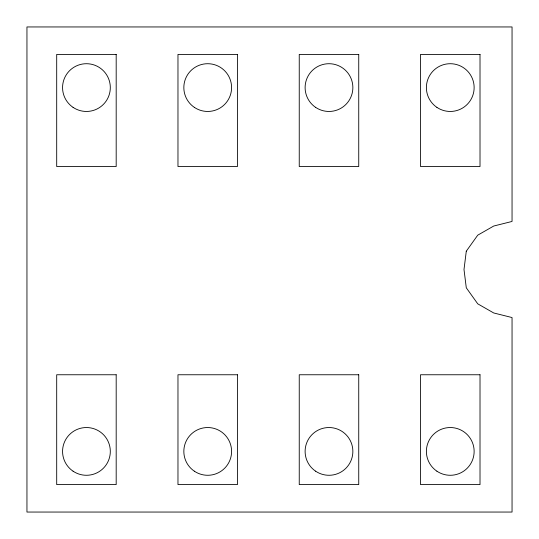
<?xml version="1.0" encoding="UTF-8"?>
<svg xmlns="http://www.w3.org/2000/svg" width="539" height="539" viewBox="0 0 539 539"><rect width="100%" height="100%" fill="white"/><g stroke="black" fill="none" stroke-linecap="round" stroke-linejoin="round"><path stroke-width="0.81" d="M466.289 251.194L463.998 269.5L466.289 287.806L477.729 303.821L493.744 312.977L512.05 317.552L512.05 512.05L26.95 512.05L26.95 26.95L512.05 26.95L512.05 221.448L493.744 226.023L477.729 235.179L466.289 251.194M116.188 54.405L56.696 54.405L56.696 166.531L116.188 166.531L116.188 54.405M237.463 54.405L177.971 54.405L177.971 166.531L237.463 166.531L237.463 54.405M358.738 54.405L299.246 54.405L299.246 166.531L358.738 166.531L358.738 54.405M480.013 54.405L420.521 54.405L420.521 166.531L480.013 166.531L480.013 54.405M116.188 374.76L56.696 374.76L56.696 484.595L116.188 484.595L116.188 374.76M237.463 374.76L177.971 374.76L177.971 484.595L237.463 484.595L237.463 374.76M358.738 374.76L299.246 374.76L299.246 484.595L358.738 484.595L358.738 374.76M480.013 374.76L420.521 374.76L420.521 484.595L480.013 484.595L480.013 374.76M73.061 471.18A23.871 23.871 0 0 0 110.252 453.11A23.871 23.871 0 0 0 76.012 429.933A23.871 23.871 0 0 0 73.061 471.18M194.336 471.18A23.871 23.871 0 0 0 231.527 453.11A23.871 23.871 0 0 0 197.287 429.933A23.871 23.871 0 0 0 194.336 471.18M315.611 471.18A23.871 23.871 0 0 0 352.802 453.11A23.871 23.871 0 0 0 318.562 429.933A23.871 23.871 0 0 0 315.611 471.18M436.886 471.18A23.871 23.871 0 0 0 474.077 453.11A23.871 23.871 0 0 0 439.837 429.933A23.871 23.871 0 0 0 436.886 471.18M73.061 107.355A23.871 23.871 0 0 0 110.252 89.285A23.871 23.871 0 0 0 76.012 66.108A23.871 23.871 0 0 0 73.061 107.355M194.336 107.355A23.871 23.871 0 0 0 231.527 89.285A23.871 23.871 0 0 0 197.287 66.108A23.871 23.871 0 0 0 194.336 107.355M315.611 107.355A23.871 23.871 0 0 0 352.802 89.285A23.871 23.871 0 0 0 318.562 66.108A23.871 23.871 0 0 0 315.611 107.355M436.886 107.355A23.871 23.871 0 0 0 474.077 89.285A23.871 23.871 0 0 0 439.837 66.108A23.871 23.871 0 0 0 436.886 107.355"/></g></svg>
